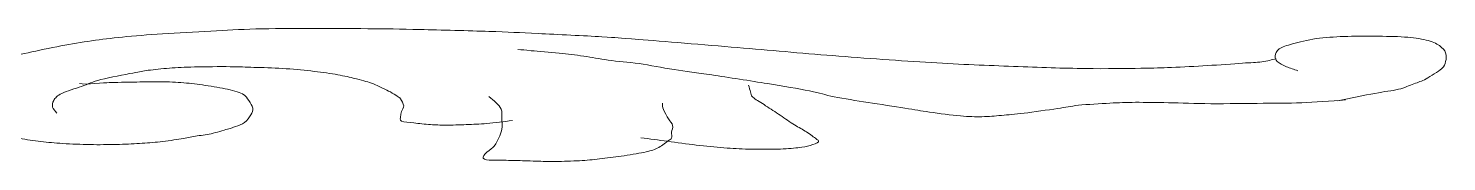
# Model space of a CAD drawing. Header units: millimetres. Extents: x -283 to 283, y -151 to 150.
# Drawn here: x -212.64 to -167.38, y -47.24 to -42.99 of the extents above; entities that cross this region are included whole.
import ezdxf

# ---------------------------------------------------------------- set-up
doc = ezdxf.new("R2010")
doc.units = ezdxf.units.MM
doc.header["$MEASUREMENT"] = 0
doc.layers.add('Camada 1', color=7, linetype='Continuous')

msp = doc.modelspace()

# ---------------------------------------------------------------- linework, layer by layer
at = {"layer": 'Camada 1', "color": 250, "lineweight": 9}
for points, knots in [([(-211.0159, -44.7485), (-210.809, -44.7889), (-210.2133, -44.717), (-210.0659, -44.7141), (-210.0659, -44.7141), (-209.9185, -44.7112), (-209.4435, -44.7012), (-209.1814, -44.6969), (-209.1814, -44.6969), (-208.9194, -44.6926), (-208.7292, -44.6854), (-208.4935, -44.6883), (-208.4935, -44.6883), (-208.2578, -44.6911), (-208.0097, -44.6967), (-207.7728, -44.7141), (-207.7728, -44.7141), (-207.5359, -44.7314), (-207.3203, -44.7584), (-207.0849, -44.7914), (-207.0849, -44.7914), (-206.8494, -44.8244), (-206.579, -44.864), (-206.3641, -44.9117), (-206.3641, -44.9117), (-206.1493, -44.9594), (-205.9367, -45.01), (-205.8073, -45.075), (-205.8073, -45.075), (-205.6778, -45.1399), (-205.6653, -45.2138), (-205.6107, -45.2897), (-205.6107, -45.2897), (-205.5561, -45.3658), (-205.4906, -45.454), (-205.4796, -45.5303), (-205.4796, -45.5303), (-205.4688, -45.6067), (-205.5015, -45.6691), (-205.5452, -45.7452), (-205.5452, -45.7452), (-205.5889, -45.8212), (-205.6598, -45.9231), (-205.7418, -45.9858), (-205.7418, -45.9858), (-205.8237, -46.0484), (-205.9404, -46.0811), (-206.0313, -46.1167), (-206.0313, -46.1167), (-206.1223, -46.1523), (-206.1558, -46.1605), (-206.2859, -46.1987), (-206.2859, -46.1987), (-206.416, -46.2368), (-206.6389, -46.3073), (-206.8114, -46.3453), (-206.8114, -46.3453), (-206.984, -46.3835), (-207.1535, -46.3978), (-207.3123, -46.4252), (-207.3123, -46.4252), (-207.4711, -46.4526), (-207.576, -46.4798), (-207.7639, -46.5094), (-207.7639, -46.5094), (-207.9518, -46.5389), (-208.2146, -46.5778), (-208.4373, -46.602), (-208.4373, -46.602), (-208.66, -46.6262), (-208.8612, -46.6393), (-209.0941, -46.6538), (-209.0941, -46.6538), (-209.3271, -46.6682), (-209.5697, -46.6818), (-209.8332, -46.6883), (-209.8332, -46.6883), (-210.0967, -46.6947), (-210.3851, -46.6976), (-210.6708, -46.6926), (-210.6708, -46.6926), (-210.9564, -46.6876), (-211.2774, -46.6747), (-211.5412, -46.6581), (-211.5412, -46.6581), (-211.805, -46.6415), (-212.014, -46.6208), (-212.2474, -46.5934), (-212.2474, -46.5934), (-212.4808, -46.5659), (-212.6847, -46.5373), (-212.9371, -46.4941), (-212.9371, -46.4941), (-213.1894, -46.4509), (-213.5349, -46.3888), (-213.7583, -46.3344), (-213.7583, -46.3344), (-213.9817, -46.2801), (-214.0755, -46.2403), (-214.2673, -46.1704), (-214.2673, -46.1704), (-214.4591, -46.1006), (-214.7354, -45.9878), (-214.9079, -45.9158), (-214.9079, -45.9158), (-215.0803, -45.8439), (-215.1588, -45.8147), (-215.302, -45.7389), (-215.302, -45.7389), (-215.4451, -45.6631), (-215.687, -45.5542), (-215.7659, -45.4616), (-215.7659, -45.4616), (-215.8449, -45.369), (-215.7933, -45.2801), (-215.7659, -45.1952), (-215.7659, -45.1952), (-215.7385, -45.1104), (-215.6787, -45.0392), (-215.6021, -44.9546), (-215.6021, -44.9546), (-215.5256, -44.8701), (-215.4387, -44.7788), (-215.3073, -44.6883), (-215.3073, -44.6883), (-215.1759, -44.5978), (-215.0024, -44.4968), (-214.8159, -44.4133), (-214.8159, -44.4133), (-214.6295, -44.3299), (-214.4228, -44.2701), (-214.1935, -44.1899), (-214.1935, -44.1899), (-213.9642, -44.1097), (-213.6982, -44.0042), (-213.44, -43.9322), (-213.44, -43.9322), (-213.1819, -43.8601), (-212.9596, -43.8247), (-212.6538, -43.7603), (-212.6538, -43.7603), (-212.3481, -43.6958), (-211.9445, -43.6086), (-211.6055, -43.5455), (-211.6055, -43.5455), (-211.2666, -43.4824), (-210.951, -43.4295), (-210.6228, -43.3823), (-210.6228, -43.3823), (-210.2947, -43.3349), (-210.0177, -43.2992), (-209.64, -43.2619), (-209.64, -43.2619), (-209.2624, -43.2246), (-208.8324, -43.1904), (-208.3625, -43.1589), (-208.3625, -43.1589), (-207.8925, -43.1273), (-207.3197, -43.0987), (-206.8228, -43.0729), (-206.8228, -43.0729), (-206.3259, -43.0471), (-205.9123, -43.0185), (-205.3814, -43.0042), (-205.3814, -43.0042), (-204.8505, -42.9898), (-204.2405, -42.9884), (-203.6452, -42.987), (-203.6452, -42.987), (-203.0499, -42.9856), (-202.3949, -42.9898), (-201.8107, -42.9956), (-201.8107, -42.9956), (-201.2264, -43.0013), (-200.7844, -43.007), (-200.1399, -43.0213), (-200.1399, -43.0213), (-199.4956, -43.0357), (-198.5732, -43.06), (-197.9451, -43.0815), (-197.9451, -43.0815), (-197.3171, -43.103), (-196.9733, -43.1216), (-196.3727, -43.1502), (-196.3727, -43.1502), (-195.7721, -43.1789), (-194.8771, -43.2219), (-194.3417, -43.2534), (-194.3417, -43.2534), (-193.8062, -43.2849), (-193.8831, -43.282), (-193.1623, -43.3393), (-193.1623, -43.3393), (-192.4416, -43.3966), (-191.0494, -43.5112), (-190.0175, -43.597), (-190.0175, -43.597), (-188.9856, -43.6829), (-188.003, -43.7746), (-186.9709, -43.8548), (-186.9709, -43.8548), (-185.9388, -43.935), (-184.788, -44.0209), (-183.826, -44.0782), (-183.826, -44.0782), (-182.8642, -44.1355), (-182.0246, -44.167), (-181.2053, -44.1985), (-181.2053, -44.1985), (-180.3861, -44.23), (-179.5906, -44.2572), (-178.9123, -44.2673), (-178.9123, -44.2673), (-178.2338, -44.2772), (-177.6021, -44.2644), (-177.1433, -44.2586), (-177.1433, -44.2586), (-176.6844, -44.253), (-176.5158, -44.2472), (-176.1605, -44.2329), (-176.1605, -44.2329), (-175.8052, -44.2186), (-175.3908, -44.1956), (-175.0139, -44.1728), (-175.0139, -44.1728), (-174.6371, -44.1498), (-174.1895, -44.1154), (-173.9001, -44.0954), (-173.9001, -44.0954), (-173.6108, -44.0754), (-173.4621, -44.0766), (-173.2777, -44.0524), (-173.2777, -44.0524), (-173.0933, -44.0283), (-172.9719, -43.9865), (-172.8191, -43.9536)], [0, 0, 0, 0, 0.0166667, 0.0166667, 0.0166667, 0.0166667, 0.0333333, 0.0333333, 0.0333333, 0.0333333, 0.05, 0.05, 0.05, 0.05, 0.0666667, 0.0666667, 0.0666667, 0.0666667, 0.0833333, 0.0833333, 0.0833333, 0.0833333, 0.1, 0.1, 0.1, 0.1, 0.1166667, 0.1166667, 0.1166667, 0.1166667, 0.1333333, 0.1333333, 0.1333333, 0.1333333, 0.15, 0.15, 0.15, 0.15, 0.1666667, 0.1666667, 0.1666667, 0.1666667, 0.1833333, 0.1833333, 0.1833333, 0.1833333, 0.2, 0.2, 0.2, 0.2, 0.2166667, 0.2166667, 0.2166667, 0.2166667, 0.2333333, 0.2333333, 0.2333333, 0.2333333, 0.25, 0.25, 0.25, 0.25, 0.2666667, 0.2666667, 0.2666667, 0.2666667, 0.2833333, 0.2833333, 0.2833333, 0.2833333, 0.3, 0.3, 0.3, 0.3, 0.3166667, 0.3166667, 0.3166667, 0.3166667, 0.3333333, 0.3333333, 0.3333333, 0.3333333, 0.35, 0.35, 0.35, 0.35, 0.3666667, 0.3666667, 0.3666667, 0.3666667, 0.3833333, 0.3833333, 0.3833333, 0.3833333, 0.4, 0.4, 0.4, 0.4, 0.4166667, 0.4166667, 0.4166667, 0.4166667, 0.4333333, 0.4333333, 0.4333333, 0.4333333, 0.45, 0.45, 0.45, 0.45, 0.4666667, 0.4666667, 0.4666667, 0.4666667, 0.4833333, 0.4833333, 0.4833333, 0.4833333, 0.5, 0.5, 0.5, 0.5, 0.5166667, 0.5166667, 0.5166667, 0.5166667, 0.5333333, 0.5333333, 0.5333333, 0.5333333, 0.55, 0.55, 0.55, 0.55, 0.5666667, 0.5666667, 0.5666667, 0.5666667, 0.5833333, 0.5833333, 0.5833333, 0.5833333, 0.6, 0.6, 0.6, 0.6, 0.6166667, 0.6166667, 0.6166667, 0.6166667, 0.6333333, 0.6333333, 0.6333333, 0.6333333, 0.65, 0.65, 0.65, 0.65, 0.6666667, 0.6666667, 0.6666667, 0.6666667, 0.6833333, 0.6833333, 0.6833333, 0.6833333, 0.7, 0.7, 0.7, 0.7, 0.7166667, 0.7166667, 0.7166667, 0.7166667, 0.7333333, 0.7333333, 0.7333333, 0.7333333, 0.75, 0.75, 0.75, 0.75, 0.7666667, 0.7666667, 0.7666667, 0.7666667, 0.7833333, 0.7833333, 0.7833333, 0.7833333, 0.8, 0.8, 0.8, 0.8, 0.8166667, 0.8166667, 0.8166667, 0.8166667, 0.8333333, 0.8333333, 0.8333333, 0.8333333, 0.85, 0.85, 0.85, 0.85, 0.8666667, 0.8666667, 0.8666667, 0.8666667, 0.8833333, 0.8833333, 0.8833333, 0.8833333, 0.9, 0.9, 0.9, 0.9, 0.9166667, 0.9166667, 0.9166667, 0.9166667, 0.9333333, 0.9333333, 0.9333333, 0.9333333, 0.95, 0.95, 0.95, 0.95, 0.9666667, 0.9666667, 0.9666667, 0.9666667, 1, 1, 1, 1]), ([(-172.1312, -44.336), (-172.2513, -44.293), (-172.3818, -44.256), (-172.4915, -44.2071), (-172.4915, -44.2071), (-172.6012, -44.1583), (-172.7254, -44.102), (-172.7863, -44.0439), (-172.7863, -44.0439), (-172.8473, -43.9857), (-172.8628, -43.9312), (-172.8518, -43.8634), (-172.8518, -43.8634), (-172.841, -43.7956), (-172.8159, -43.7061), (-172.7208, -43.64), (-172.7208, -43.64), (-172.6257, -43.5739), (-172.4934, -43.5317), (-172.295, -43.4768), (-172.295, -43.4768), (-172.0965, -43.4218), (-171.82, -43.3529), (-171.5415, -43.3135), (-171.5415, -43.3135), (-171.263, -43.2741), (-170.9708, -43.2578), (-170.657, -43.2447), (-170.657, -43.2447), (-170.3433, -43.2318), (-169.9971, -43.2333), (-169.6742, -43.2362), (-169.6742, -43.2362), (-169.3514, -43.2391), (-169.0021, -43.2415), (-168.7243, -43.2619), (-168.7243, -43.2619), (-168.4464, -43.2823), (-168.2286, -43.309), (-168.0363, -43.3565), (-168.0363, -43.3565), (-167.8439, -43.4039), (-167.7156, -43.4672), (-167.6104, -43.5369), (-167.6104, -43.5369), (-167.5052, -43.6066), (-167.4468, -43.6839), (-167.4139, -43.7689), (-167.4139, -43.7689), (-167.3809, -43.8538), (-167.392, -43.9591), (-167.4139, -44.0439), (-167.4139, -44.0439), (-167.4357, -44.1285), (-167.4405, -44.1836), (-167.5449, -44.2758), (-167.5449, -44.2758), (-167.6494, -44.3681), (-167.8884, -44.5133), (-168.0363, -44.5938), (-168.0363, -44.5938), (-168.1842, -44.6742), (-168.2819, -44.7012), (-168.4294, -44.757), (-168.4294, -44.757), (-168.5769, -44.8129), (-168.7102, -44.8779), (-168.9208, -44.9289), (-168.9208, -44.9289), (-169.1314, -44.9797), (-169.352, -44.996), (-169.6742, -45.0578), (-169.6742, -45.0578), (-169.9965, -45.1196), (-170.4598, -45.2188), (-170.8525, -45.2994)], [0, 0, 0, 0, 0.05, 0.05, 0.05, 0.05, 0.1, 0.1, 0.1, 0.1, 0.15, 0.15, 0.15, 0.15, 0.2, 0.2, 0.2, 0.2, 0.25, 0.25, 0.25, 0.25, 0.3, 0.3, 0.3, 0.3, 0.35, 0.35, 0.35, 0.35, 0.4, 0.4, 0.4, 0.4, 0.45, 0.45, 0.45, 0.45, 0.5, 0.5, 0.5, 0.5, 0.55, 0.55, 0.55, 0.55, 0.6, 0.6, 0.6, 0.6, 0.65, 0.65, 0.65, 0.65, 0.7, 0.7, 0.7, 0.7, 0.75, 0.75, 0.75, 0.75, 0.8, 0.8, 0.8, 0.8, 0.85, 0.85, 0.85, 0.85, 0.9, 0.9, 0.9, 0.9, 1, 1, 1, 1]), ([(-170.6045, -45.2697), (-171.089, -45.3032), (-171.5975, -45.341), (-171.9978, -45.3583), (-171.9978, -45.3583), (-172.4969, -45.3798), (-172.749, -45.3699), (-173.2343, -45.3748), (-173.2343, -45.3748), (-173.7195, -45.3796), (-174.405, -45.3906), (-174.9094, -45.3877), (-174.9094, -45.3877), (-175.4137, -45.3849), (-175.8564, -45.3647), (-176.256, -45.3576), (-176.256, -45.3576), (-176.6557, -45.3504), (-176.994, -45.3424), (-177.3071, -45.3445), (-177.3071, -45.3445), (-177.6202, -45.3467), (-177.8238, -45.3546), (-178.1283, -45.3705), (-178.1283, -45.3705), (-178.4328, -45.3863), (-178.8484, -45.4105), (-179.1301, -45.4396), (-179.1301, -45.4396), (-179.4117, -45.4686), (-179.5138, -45.5011), (-179.8034, -45.5431), (-179.8034, -45.5431), (-180.093, -45.5851), (-180.5691, -45.6554), (-180.8672, -45.6918), (-180.8672, -45.6918), (-181.1652, -45.7281), (-181.3638, -45.7419), (-181.5879, -45.7605), (-181.5879, -45.7605), (-181.8119, -45.7791), (-181.9875, -45.8006), (-182.2103, -45.8035), (-182.2103, -45.8035), (-182.433, -45.8064), (-182.617, -45.8023), (-182.8982, -45.7776), (-182.8982, -45.7776), (-183.1795, -45.7531), (-183.5857, -45.699), (-183.881, -45.6574), (-183.881, -45.6574), (-184.1763, -45.6157), (-184.3396, -45.5801), (-184.6672, -45.5285), (-184.6672, -45.5285), (-184.9948, -45.477), (-185.4698, -45.4082), (-185.8465, -45.348), (-185.8465, -45.348), (-186.2233, -45.288), (-186.6152, -45.2294), (-186.9276, -45.1676), (-186.9276, -45.1676), (-187.2399, -45.1058), (-187.3578, -45.049), (-187.7137, -44.9786), (-187.7137, -44.9786), (-188.0698, -44.9083), (-188.5381, -44.8311), (-189.0569, -44.7466), (-189.0569, -44.7466), (-189.5757, -44.6622), (-190.329, -44.5461), (-190.8258, -44.4717), (-190.8258, -44.4717), (-191.3227, -44.3972), (-191.65, -44.36), (-192.0379, -44.2998), (-192.0379, -44.2998), (-192.4259, -44.2396), (-192.8012, -44.1611), (-193.1517, -44.1107), (-193.1517, -44.1107), (-193.5023, -44.0605), (-193.8389, -44.0393), (-194.1345, -43.999), (-194.1345, -43.999), (-194.4301, -43.9588), (-194.6582, -43.9075), (-194.9207, -43.8701), (-194.9207, -43.8701), (-195.1833, -43.8328), (-195.4281, -43.8043), (-195.7069, -43.7757), (-195.7069, -43.7757), (-195.9858, -43.747), (-196.373, -43.7184), (-196.5914, -43.6984), (-196.5914, -43.6984), (-196.8098, -43.6783), (-196.8753, -43.6697), (-197.0173, -43.6553)], [0, 0, 0, 0, 0.037037, 0.037037, 0.037037, 0.037037, 0.0740741, 0.0740741, 0.0740741, 0.0740741, 0.1111111, 0.1111111, 0.1111111, 0.1111111, 0.1481481, 0.1481481, 0.1481481, 0.1481481, 0.1851852, 0.1851852, 0.1851852, 0.1851852, 0.2222222, 0.2222222, 0.2222222, 0.2222222, 0.2592593, 0.2592593, 0.2592593, 0.2592593, 0.2962963, 0.2962963, 0.2962963, 0.2962963, 0.3333333, 0.3333333, 0.3333333, 0.3333333, 0.3703704, 0.3703704, 0.3703704, 0.3703704, 0.4074074, 0.4074074, 0.4074074, 0.4074074, 0.4444444, 0.4444444, 0.4444444, 0.4444444, 0.4814815, 0.4814815, 0.4814815, 0.4814815, 0.5185185, 0.5185185, 0.5185185, 0.5185185, 0.5555556, 0.5555556, 0.5555556, 0.5555556, 0.5925926, 0.5925926, 0.5925926, 0.5925926, 0.6296296, 0.6296296, 0.6296296, 0.6296296, 0.6666667, 0.6666667, 0.6666667, 0.6666667, 0.7037037, 0.7037037, 0.7037037, 0.7037037, 0.7407407, 0.7407407, 0.7407407, 0.7407407, 0.7777778, 0.7777778, 0.7777778, 0.7777778, 0.8148148, 0.8148148, 0.8148148, 0.8148148, 0.8518519, 0.8518519, 0.8518519, 0.8518519, 0.8888889, 0.8888889, 0.8888889, 0.8888889, 0.9259259, 0.9259259, 0.9259259, 0.9259259, 1, 1, 1, 1]), ([(-197.1917, -45.9256), (-197.4647, -45.9571), (-197.7636, -45.9986), (-198.0106, -46.0201), (-198.0106, -46.0201), (-198.2577, -46.0417), (-198.4472, -46.0459), (-198.6658, -46.0545), (-198.6658, -46.0545), (-198.8844, -46.0631), (-199.1286, -46.0717), (-199.321, -46.0717), (-199.321, -46.0717), (-199.5134, -46.0717), (-199.6421, -46.066), (-199.8124, -46.0545), (-199.8124, -46.0545), (-199.9827, -46.0429), (-200.1831, -46.0216), (-200.3365, -46.003), (-200.3365, -46.003), (-200.4899, -45.9843), (-200.6493, -45.9817), (-200.7296, -45.9428), (-200.7296, -45.9428), (-200.81, -45.9038), (-200.7624, -45.8484), (-200.7624, -45.7967), (-200.7624, -45.7967), (-200.7624, -45.7451), (-200.746, -45.6907), (-200.7296, -45.6335), (-200.7296, -45.6335), (-200.7132, -45.5762), (-200.6578, -45.5196), (-200.6641, -45.453), (-200.6641, -45.453), (-200.6704, -45.3864), (-200.7327, -45.2877), (-200.7678, -45.2363), (-200.7678, -45.2363), (-200.803, -45.1849), (-200.8212, -45.1827), (-200.8746, -45.1456), (-200.8746, -45.1456), (-200.9281, -45.1086), (-201.0101, -45.0569), (-201.0881, -45.014), (-201.0881, -45.014), (-201.1661, -44.9712), (-201.2428, -44.936), (-201.3427, -44.8889), (-201.3427, -44.8889), (-201.4426, -44.8418), (-201.5885, -44.7693), (-201.6875, -44.7313), (-201.6875, -44.7313), (-201.7866, -44.6934), (-201.8353, -44.6893), (-201.9339, -44.6623), (-201.9339, -44.6623), (-202.0325, -44.6353), (-202.1253, -44.605), (-202.2788, -44.5694), (-202.2788, -44.5694), (-202.4322, -44.5337), (-202.628, -44.4862), (-202.8535, -44.4486), (-202.8535, -44.4486), (-203.079, -44.411), (-203.3456, -44.376), (-203.6254, -44.345), (-203.6254, -44.345), (-203.9052, -44.314), (-204.2235, -44.2825), (-204.5287, -44.263), (-204.5287, -44.263), (-204.8339, -44.2435), (-205.1693, -44.2378), (-205.4484, -44.2285), (-205.4484, -44.2285), (-205.7275, -44.2192), (-205.8884, -44.209), (-206.2038, -44.2069), (-206.2038, -44.2069), (-206.5192, -44.2048), (-207.0131, -44.2076), (-207.337, -44.2155), (-207.337, -44.2155), (-207.6609, -44.2235), (-207.8943, -44.2363), (-208.1417, -44.2544), (-208.1417, -44.2544), (-208.3892, -44.2724), (-208.6197, -44.2973), (-208.8151, -44.3234), (-208.8151, -44.3234), (-209.0104, -44.3495), (-209.0553, -44.3603), (-209.3077, -44.4097), (-209.3077, -44.4097), (-209.56, -44.4591), (-210.0531, -44.5479), (-210.3279, -44.6196), (-210.3279, -44.6196), (-210.6028, -44.6912), (-210.735, -44.7628), (-210.9425, -44.8359), (-210.9425, -44.8359), (-211.15, -44.9089), (-211.422, -44.9825), (-211.5728, -45.0578), (-211.5728, -45.0578), (-211.7236, -45.1331), (-211.7854, -45.2075), (-211.8349, -45.2812), (-211.8349, -45.2812), (-211.8844, -45.3548), (-211.8841, -45.4283), (-211.8676, -45.496), (-211.8676, -45.496), (-211.8512, -45.5637), (-211.7803, -45.622), (-211.7366, -45.685)], [0, 0, 0, 0, 0.03125, 0.03125, 0.03125, 0.03125, 0.0625, 0.0625, 0.0625, 0.0625, 0.09375, 0.09375, 0.09375, 0.09375, 0.125, 0.125, 0.125, 0.125, 0.15625, 0.15625, 0.15625, 0.15625, 0.1875, 0.1875, 0.1875, 0.1875, 0.21875, 0.21875, 0.21875, 0.21875, 0.25, 0.25, 0.25, 0.25, 0.28125, 0.28125, 0.28125, 0.28125, 0.3125, 0.3125, 0.3125, 0.3125, 0.34375, 0.34375, 0.34375, 0.34375, 0.375, 0.375, 0.375, 0.375, 0.40625, 0.40625, 0.40625, 0.40625, 0.4375, 0.4375, 0.4375, 0.4375, 0.46875, 0.46875, 0.46875, 0.46875, 0.5, 0.5, 0.5, 0.5, 0.53125, 0.53125, 0.53125, 0.53125, 0.5625, 0.5625, 0.5625, 0.5625, 0.59375, 0.59375, 0.59375, 0.59375, 0.625, 0.625, 0.625, 0.625, 0.65625, 0.65625, 0.65625, 0.65625, 0.6875, 0.6875, 0.6875, 0.6875, 0.71875, 0.71875, 0.71875, 0.71875, 0.75, 0.75, 0.75, 0.75, 0.78125, 0.78125, 0.78125, 0.78125, 0.8125, 0.8125, 0.8125, 0.8125, 0.84375, 0.84375, 0.84375, 0.84375, 0.875, 0.875, 0.875, 0.875, 0.90625, 0.90625, 0.90625, 0.90625, 0.9375, 0.9375, 0.9375, 0.9375, 1, 1, 1, 1]), ([(-193.0968, -46.4755), (-192.8129, -46.5127), (-192.5399, -46.5486), (-192.2451, -46.5872), (-192.2451, -46.5872), (-191.9503, -46.6259), (-191.6285, -46.6731), (-191.3278, -46.7075), (-191.3278, -46.7075), (-191.0272, -46.7419), (-190.7225, -46.7719), (-190.4433, -46.7934), (-190.4433, -46.7934), (-190.1642, -46.815), (-189.9425, -46.8292), (-189.6571, -46.8364), (-189.6571, -46.8364), (-189.3718, -46.8436), (-189.0038, -46.8436), (-188.7399, -46.8364), (-188.7399, -46.8364), (-188.476, -46.8292), (-188.2629, -46.8139), (-188.0847, -46.7934), (-188.0847, -46.7934), (-187.9066, -46.773), (-187.8027, -46.7482), (-187.6916, -46.7161), (-187.6916, -46.7161), (-187.5805, -46.684), (-187.459, -46.6446), (-187.4295, -46.6044), (-187.4295, -46.6044), (-187.4001, -46.5642), (-187.4568, -46.55), (-187.5278, -46.4927), (-187.5278, -46.4927), (-187.5989, -46.4354), (-187.7353, -46.338), (-187.8554, -46.2607), (-187.8554, -46.2607), (-187.9755, -46.1833), (-188.1065, -46.1189), (-188.2485, -46.0287), (-188.2485, -46.0287), (-188.3905, -45.9385), (-188.5542, -45.821), (-188.7071, -45.7194), (-188.7071, -45.7194), (-188.86, -45.6177), (-189.0292, -45.5089), (-189.1657, -45.4186), (-189.1657, -45.4186), (-189.3022, -45.3285), (-189.4545, -45.246), (-189.5261, -45.178), (-189.5261, -45.178), (-189.5977, -45.1102), (-189.5698, -45.0778), (-189.5916, -45.0148), (-189.5916, -45.0148), (-189.6135, -44.9518), (-189.6353, -44.8716), (-189.6571, -44.8)], [0, 0, 0, 0, 0.0588235, 0.0588235, 0.0588235, 0.0588235, 0.1176471, 0.1176471, 0.1176471, 0.1176471, 0.1764706, 0.1764706, 0.1764706, 0.1764706, 0.2352941, 0.2352941, 0.2352941, 0.2352941, 0.2941176, 0.2941176, 0.2941176, 0.2941176, 0.3529412, 0.3529412, 0.3529412, 0.3529412, 0.4117647, 0.4117647, 0.4117647, 0.4117647, 0.4705882, 0.4705882, 0.4705882, 0.4705882, 0.5294118, 0.5294118, 0.5294118, 0.5294118, 0.5882353, 0.5882353, 0.5882353, 0.5882353, 0.6470588, 0.6470588, 0.6470588, 0.6470588, 0.7058824, 0.7058824, 0.7058824, 0.7058824, 0.7647059, 0.7647059, 0.7647059, 0.7647059, 0.8235294, 0.8235294, 0.8235294, 0.8235294, 0.8823529, 0.8823529, 0.8823529, 0.8823529, 1, 1, 1, 1]), ([(-192.4089, -45.3671), (-192.3979, -45.4358), (-192.4089, -45.4887), (-192.3761, -45.5733), (-192.3761, -45.5733), (-192.3434, -45.6579), (-192.2614, -45.7895), (-192.2123, -45.8741), (-192.2123, -45.8741), (-192.1632, -45.9585), (-192.0977, -46.0097), (-192.0813, -46.0803), (-192.0813, -46.0803), (-192.0649, -46.1508), (-192.1086, -46.2278), (-192.1141, -46.2951), (-192.1141, -46.2951), (-192.1195, -46.3624), (-192.092, -46.4349), (-192.1141, -46.4841), (-192.1141, -46.4841), (-192.1361, -46.5334), (-192.1687, -46.5328), (-192.2451, -46.5872), (-192.2451, -46.5872), (-192.3215, -46.6416), (-192.4452, -46.751), (-192.5727, -46.8106), (-192.5727, -46.8106), (-192.7001, -46.8702), (-192.8055, -46.8976), (-192.9986, -46.9395), (-192.9986, -46.9395), (-193.1916, -46.9814), (-193.4834, -47.0247), (-193.7192, -47.0598), (-193.7192, -47.0598), (-193.9551, -47.0949), (-194.1896, -47.1256), (-194.4123, -47.1501), (-194.4123, -47.1501), (-194.6349, -47.1745), (-194.8218, -47.1925), (-195.0527, -47.2062), (-195.0527, -47.2062), (-195.2836, -47.2199), (-195.5967, -47.2284), (-195.7917, -47.2321), (-195.7917, -47.2321), (-195.9867, -47.2356), (-196.038, -47.2321), (-196.2188, -47.2278), (-196.2188, -47.2278), (-196.3995, -47.2234), (-196.6677, -47.2126), (-196.8757, -47.2062), (-196.8757, -47.2062), (-197.0836, -47.1997), (-197.2576, -47.2019), (-197.4669, -47.1889), (-197.4669, -47.1889), (-197.6762, -47.1758), (-198.0575, -47.2238), (-198.1237, -47.1285), (-198.1237, -47.1285), (-198.1899, -47.0332), (-197.8611, -46.848), (-197.7789, -46.7401), (-197.7789, -46.7401), (-197.6967, -46.6321), (-197.6721, -46.5696), (-197.6311, -46.4812), (-197.6311, -46.4812), (-197.5901, -46.3926), (-197.5489, -46.3173), (-197.5325, -46.2093), (-197.5325, -46.2093), (-197.5161, -46.1013), (-197.5293, -45.9412), (-197.5325, -45.8339), (-197.5325, -45.8339), (-197.5358, -45.7264), (-197.5214, -45.6443), (-197.552, -45.5647), (-197.552, -45.5647), (-197.5826, -45.4852), (-197.6503, -45.4259), (-197.7158, -45.3585), (-197.7158, -45.3585), (-197.7813, -45.2912), (-197.8687, -45.2267), (-197.9451, -45.1608)], [0, 0, 0, 0, 0.0416667, 0.0416667, 0.0416667, 0.0416667, 0.0833333, 0.0833333, 0.0833333, 0.0833333, 0.125, 0.125, 0.125, 0.125, 0.1666667, 0.1666667, 0.1666667, 0.1666667, 0.2083333, 0.2083333, 0.2083333, 0.2083333, 0.25, 0.25, 0.25, 0.25, 0.2916667, 0.2916667, 0.2916667, 0.2916667, 0.3333333, 0.3333333, 0.3333333, 0.3333333, 0.375, 0.375, 0.375, 0.375, 0.4166667, 0.4166667, 0.4166667, 0.4166667, 0.4583333, 0.4583333, 0.4583333, 0.4583333, 0.5, 0.5, 0.5, 0.5, 0.5416667, 0.5416667, 0.5416667, 0.5416667, 0.5833333, 0.5833333, 0.5833333, 0.5833333, 0.625, 0.625, 0.625, 0.625, 0.6666667, 0.6666667, 0.6666667, 0.6666667, 0.7083333, 0.7083333, 0.7083333, 0.7083333, 0.75, 0.75, 0.75, 0.75, 0.7916667, 0.7916667, 0.7916667, 0.7916667, 0.8333333, 0.8333333, 0.8333333, 0.8333333, 0.875, 0.875, 0.875, 0.875, 0.9166667, 0.9166667, 0.9166667, 0.9166667, 1, 1, 1, 1])]:
    msp.add_open_spline(points, degree=3, knots=knots, dxfattribs=at)

doc.saveas('drawing.dxf')
